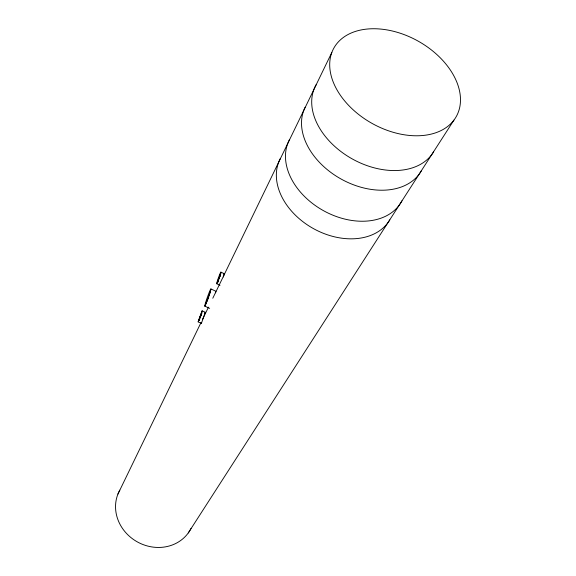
<?xml version="1.0" encoding="UTF-8"?>
<svg xmlns="http://www.w3.org/2000/svg" width="576" height="576" viewBox="0 0 576 576"><rect width="100%" height="100%" fill="white"/><g stroke="black" fill="none" stroke-linecap="round" stroke-linejoin="round"><path stroke-width="0.86" d="M201.312 323.316L198.151 321.854L202.118 310.81L205.279 312.271L201.413 323.309M202.118 310.81L198.151 321.854M217.771 282.614L217.973 281.837M202.018 312.451L198.684 320.602L201.233 314.705M199.231 320.522L199.67 319.212M201.586 313.754L201.852 312.991M218.246 281.059L218.599 280.087M200.023 318.262L200.426 317.203M208.721 297.122L205.589 304.15L210.47 291.65M219.024 278.986L219.478 277.834M200.866 316.102L201.305 315.036M219.938 276.71L220.378 275.681M204.602 313.438L205.279 312.271M199.404 320.479L199.67 319.918M117.936 494.071L201.031 322.517M202.594 319.277L208.476 307.138M212.789 298.238L331.805 52.517M188.28 532.93L453.938 120.118A70.135 47.16 29.2 0 0 390.334 30.55A70.135 47.16 29.2 0 0 340.978 96.134A70.135 47.16 29.2 0 0 453.938 120.118M204.754 306.101L209.65 308.369M220.874 272.117L224.186 273.658M216.691 283.73L220.003 285.264M210.917 288.943L215.82 291.218A9.166 0.562 -70.5 0 1 215.554 292.802M223.79 274.176A6.192 0.389 -70.4 0 1 223.344 276.991M401.962 200.801A64.022 46.102 29.3 0 1 324.094 211.01A64.022 46.102 29.3 0 1 289.512 139.572M421.452 170.633A66.24 46.555 29.2 0 1 341.849 179.446A66.24 46.555 29.2 0 1 305.136 107.258M389.801 219.888A62.762 45.814 29.3 0 1 312.984 228.348A62.762 45.814 29.3 0 1 280.404 158.378M433.634 151.783A67.651 46.8 29.2 0 1 351.461 158.479A67.651 46.8 29.2 0 1 316.123 84.737M191.002 528.473A40.435 36.576 29.4 0 1 137.88 542.196A40.435 36.576 29.4 0 1 119.808 490.14M220.824 273.564L217.26 282.406L220.824 273.564M217.93 281.268A6.199 0.374 -70.5 0 0 220.874 272.11A6.199 0.374 -70.5 0 0 217.548 280.404A6.199 0.374 -70.5 0 0 217.93 281.268M206.503 302.573A9.166 0.518 -70.5 0 0 210.917 288.929A9.166 0.518 -70.5 0 0 206.078 301.082A9.166 0.518 -70.5 0 0 206.503 302.573"/></g></svg>
